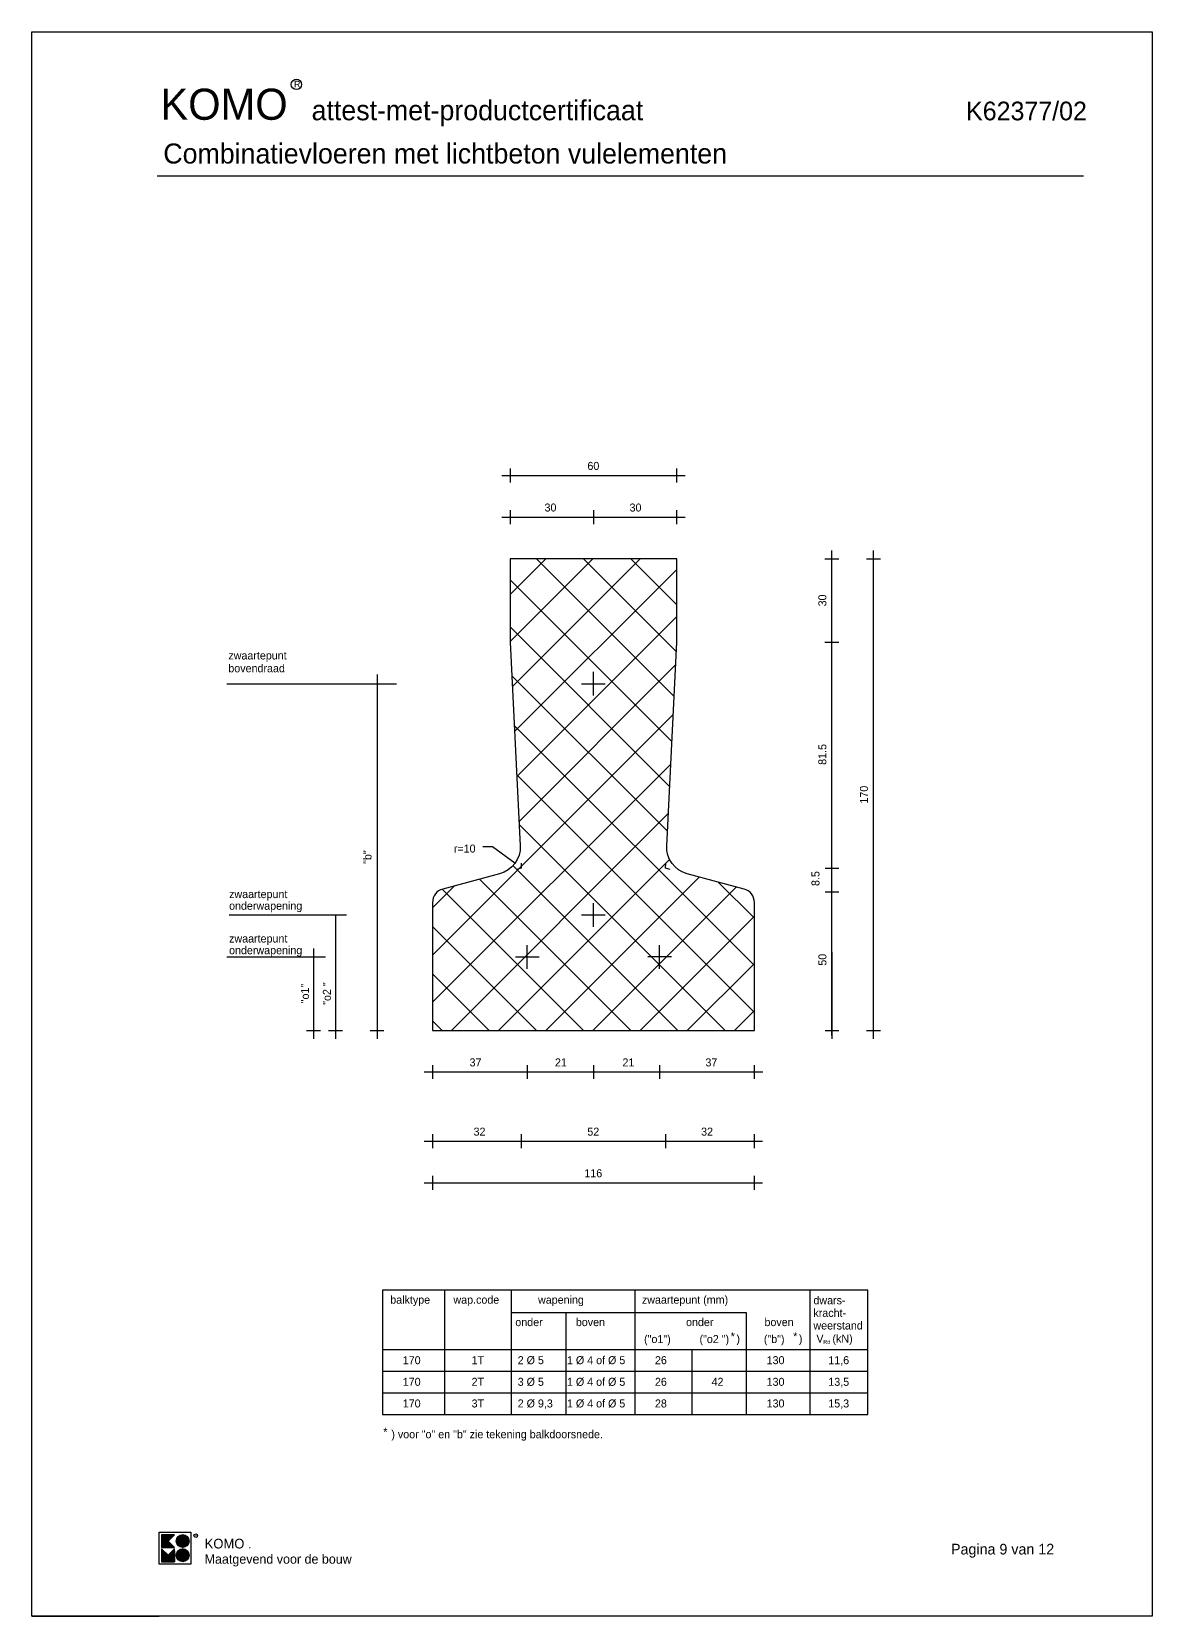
# Model space of a CAD drawing. Extents: x -4349 to 12451, y 1148 to 7088.
# Drawn here: x -4349 to -149, y 1148 to 7088 of the extents above; entities that cross this region are included whole.
import ezdxf
from ezdxf.enums import TextEntityAlignment as Align

# ---------------------------------------------------------------- set-up
doc = ezdxf.new("R2010")
doc.units = 0
doc.header["$LTSCALE"] = 5
doc.layers.get('0').update_dxf_attribs({"linetype": 'CONTINUOUS'})
for name, color, linetype in [('ANZ', 2, 'CONTINUOUS'), ('ARC', 1, 'CONTINUOUS'), ('KADER_COMBI_NIEUW$0$KOMO_L', 7, 'CONTINUOUS'), ('KADER_COMBI_NIEUW$0$TXT', 1, 'CONTINUOUS'), ('MTV', 1, 'CONTINUOUS'), ('TEXT', 1, 'CONTINUOUS'), ('TXT', 1, 'CONTINUOUS')]:
    doc.layers.add(name, color=color, linetype=linetype)
doc.styles.add('ISO', font='txt', dxfattribs={"height": 30})
doc.styles.add('KADER_COMBI_NIEUW$0$STYLE1', font='txt', dxfattribs={"height": 50})
doc.styles.add('KADER_COMBI_NIEUW$0$T25_VE', font='txt', dxfattribs={"height": 50})
doc.styles.add('STYLE1', font='txt', dxfattribs={"height": 50})

# ---------------------------------------------------------------- blocks, each defined once
blk = doc.blocks.new('*X5')
at = {"color": 0}
for p, q in [((-2556, 4801.4), (-2245.9, 5111.6)), ((-2556, 4978.2), (-2422.7, 5111.6)), ((-2547.9, 4632.8), (-2069.1, 5111.6)), ((-1942, 4595.8), (-2457.8, 5111.6)), ((-1933.8, 4764.3), (-2281, 5111.6)), ((-1932, 4939.3), (-2104.3, 5111.6)), ((-2539.6, 4464.3), (-1932, 5071.9)), ((-1950.3, 4427.3), (-2556, 5033)), ((-2531.3, 4295.8), (-1932, 4895.1)), ((-1958.6, 4258.8), (-2556, 4856.2)), ((-2523, 4127.3), (-1936.2, 4714.1)), ((-1966.8, 4090.3), (-2549.8, 4673.2)), ((-2847.2, 3626.3), (-1945.4, 4528.2)), ((-1640.8, 3587.5), (-2540.7, 4487.3)), ((-2847.2, 3449.6), (-1954.5, 4342.3)), ((-1640.8, 3410.7), (-2531.6, 4301.4)), ((-2776.5, 3343.6), (-1963.6, 4156.4)), ((-1750.5, 3343.6), (-2522.5, 4115.5)), ((-2599.7, 3343.6), (-1958.7, 3984.5)), ((-1927.3, 3343.6), (-2545.1, 3961.4)), ((-2847.2, 3803.1), (-2764.9, 3885.4)), ((-2280.8, 3343.6), (-2810.5, 3873.3)), ((-2104, 3343.6), (-2670.9, 3910.4)), ((-2422.9, 3343.6), (-1847.9, 3918.6)), ((-2246.1, 3343.6), (-1708.2, 3881.5)), ((-1640.8, 3764.2), (-1776.1, 3899.5)), ((-2069.4, 3343.6), (-1640.8, 3772.1)), ((-2457.6, 3343.6), (-2847.2, 3733.2)), ((-1892.6, 3343.6), (-1640.8, 3595.3)), ((-2634.4, 3343.6), (-2847.2, 3556.4)), ((-1715.8, 3343.6), (-1640.8, 3418.5)), ((-2811.1, 3343.6), (-2847.2, 3379.7))]:
    blk.add_line(p, q, dxfattribs=at)
blk = doc.blocks.new('*U68')
at = {"layer": 'KADER_COMBI_NIEUW$0$KOMO_L', "style": 'KADER_COMBI_NIEUW$0$STYLE1'}
blk.add_text('R', height=12.4, dxfattribs=at).set_placement((491.5, 2865.5))
blk = doc.blocks.new('*U69')
at = {"layer": 'KADER_COMBI_NIEUW$0$KOMO_L', "style": 'KADER_COMBI_NIEUW$0$STYLE1'}
blk.add_text('R', height=3.96, dxfattribs=at).set_placement((305.7, 149.4))
blk = doc.blocks.new('*U70')
at = {"layer": 'KADER_COMBI_NIEUW$0$KOMO_L', "style": 'KADER_COMBI_NIEUW$0$T25_VE'}
blk.add_text('KOMO .', height=18.23, dxfattribs=at).set_placement((324.1, 127.1))
blk = doc.blocks.new('*U71')
at = {"layer": 'KADER_COMBI_NIEUW$0$KOMO_L', "style": 'KADER_COMBI_NIEUW$0$STYLE1'}
blk.add_text('Maatgevend voor de bouw', height=17.495, dxfattribs=at).set_placement((324, 98.6))
blk = doc.blocks.new('*U72')
at = {"layer": 'KADER_COMBI_NIEUW$0$KOMO_L', "linetype": 'CONTINUOUS'}
for p, q in [((243.4, 153), (243.4, 141)), ((267.5, 153), (255.5, 141)), ((274.4, 149.5), (270.9, 141)), ((283, 153), (274.4, 149.5)), ((291.5, 149.5), (283, 153)), ((291.5, 149.5), (295, 141)), ((243.4, 141), (243.4, 128.9)), ((243.4, 126.5), (243.4, 123)), ((246.9, 123), (243.4, 126.5)), ((243.4, 123), (243.4, 114.5)), ((246.9, 123), (255.5, 114.5)), ((255.5, 141), (267.5, 128.9)), ((264, 123), (255.5, 114.5)), ((267.5, 126.5), (264, 123)), ((267.5, 123), (267.5, 126.5)), ((267.5, 123), (267.5, 114.5)), ((270.9, 141), (274.4, 132.4)), ((274.4, 123), (270.9, 114.5)), ((283, 128.9), (274.4, 132.4)), ((283, 126.5), (274.4, 123)), ((291.5, 132.4), (283, 128.9)), ((291.5, 123), (283, 126.5)), ((295, 141), (291.5, 132.4)), ((291.5, 123), (295, 114.5)), ((243.4, 114.5), (243.4, 102.4)), ((267.5, 114.5), (267.5, 102.4)), ((270.9, 114.5), (274.4, 105.9)), ((283, 102.4), (274.4, 105.9)), ((291.5, 105.9), (283, 102.4)), ((295, 114.5), (291.5, 105.9))]:
    blk.add_line(p, q, dxfattribs=at)
for points in [[(243.4, 153), (243.4, 141), (255.5, 141)], [(274.4, 149.5), (270.9, 141), (295, 141)], [(283, 153), (274.4, 149.5), (291.5, 149.5)], [(243.4, 141), (243.4, 128.9), (267.5, 128.9)], [(243.4, 126.5), (243.4, 123), (246.9, 123)], [(243.4, 123), (243.4, 114.5), (255.5, 114.5)], [(264, 123), (255.5, 114.5), (267.5, 114.5)], [(267.5, 126.5), (264, 123), (267.5, 123)], [(270.9, 141), (274.4, 132.4), (291.5, 132.4)], [(274.4, 123), (270.9, 114.5), (295, 114.5)], [(283, 126.5), (274.4, 123), (291.5, 123)], [(243.4, 114.5), (243.4, 102.4), (267.5, 102.4)], [(270.9, 114.5), (274.4, 105.9), (291.5, 105.9)]]:
    blk.add_solid(points, dxfattribs=at)
at = {"layer": 'KADER_COMBI_NIEUW$0$KOMO_L', "linetype": 'CONTINUOUS', "extrusion": (0, 0, -1)}
for points in [[(-243.4, 153), (-267.5, 153), (-255.5, 141)], [(-274.4, 149.5), (-291.5, 149.5), (-295, 141)], [(-243.4, 141), (-255.5, 141), (-267.5, 128.9)], [(-243.4, 123), (-246.9, 123), (-255.5, 114.5)], [(-264, 123), (-267.5, 123), (-267.5, 114.5)], [(-270.9, 141), (-295, 141), (-291.5, 132.4)], [(-274.4, 132.4), (-291.5, 132.4), (-283, 128.9)], [(-274.4, 123), (-291.5, 123), (-295, 114.5)], [(-243.4, 114.5), (-267.5, 114.5), (-267.5, 102.4)], [(-270.9, 114.5), (-295, 114.5), (-291.5, 105.9)], [(-274.4, 105.9), (-291.5, 105.9), (-283, 102.4)]]:
    blk.add_solid(points, dxfattribs=at)
blk = doc.blocks.new('KADER_COMBI_NIEUW')
at = {"layer": 'KADER_COMBI_NIEUW$0$KOMO_L'}
for p, q in [((0, 2970), (235, 2970)), ((2100, 2970), (2100, 2700)), ((0, 0), (239, 0))]:
    blk.add_line(p, q, dxfattribs=at)
for points in [[(0, 0), (0, 2970), (2100, 2970), (2100, 0)], [(239, 157.4), (298.4, 157.4), (298.4, 98), (239, 98)]]:
    blk.add_lwpolyline(points, close=True, dxfattribs=at)
for points in [[(267.5, 153), (243.4, 153), (243.4, 128.9), (267.5, 128.9)], [(267.5, 153), (255.5, 141), (267.5, 128.9), (255.5, 141)], [(243.4, 126.5), (255.5, 114.5), (267.5, 126.5), (255.5, 114.5)], [(243.4, 126.5), (243.4, 102.4), (267.5, 102.4), (267.5, 126.5)]]:
    blk.add_lwpolyline(points, dxfattribs=at)
for centre, radius in [((496, 2871.2), 9.74), ((283, 141), 12), ((307.5, 151.2), 3.43), ((283, 114.5), 12)]:
    blk.add_circle(centre, radius, dxfattribs=at)
at = {"layer": 'KADER_COMBI_NIEUW$0$TXT', "color": 1, "linetype": 'CONTINUOUS'}
blk.add_line((235, 2700), (1971, 2700), dxfattribs=at)
for name in ['*U68', '*U69', '*U70', '*U71']:
    blk.add_blockref(name, (0, 0))
at = {"layer": 'KADER_COMBI_NIEUW$0$KOMO_L', "linetype": 'CONTINUOUS'}
blk.add_blockref('*U72', (0, 0), dxfattribs=at)
at = {"layer": 'KADER_COMBI_NIEUW$0$KOMO_L', "color": 4, "style": 'KADER_COMBI_NIEUW$0$STYLE1'}
for s, height, p in [('KOMO ', 58.36, (241.2, 2804.9)), ('attest-met-productcertificaat', 37.5, (524.5, 2804)), ('Combinatievloeren met lichtbeton vulelementen', 37.5, (246.6, 2722.9))]:
    blk.add_text(s, height=height, dxfattribs=at).set_placement(p)
at = {"layer": 'KADER_COMBI_NIEUW$0$TXT', "color": 4, "style": 'KADER_COMBI_NIEUW$0$STYLE1'}
blk.add_text('K62377/02', height=35, dxfattribs=at).set_placement((1751, 2803.9))
blk = doc.blocks.new('*U67')
at = {"layer": 'TXT', "style": 'STYLE1'}
blk.add_text('Pagina 9 van 12', height=40, dxfattribs=at).set_placement((-903.8, 1379.4))

msp = doc.modelspace()

# ---------------------------------------------------------------- linework, layer by layer
at = {"layer": 'ANZ', "color": 3}
for p, q in [((-2288.9, 4643.6), (-2199.8, 4643.6)), ((-2244.3, 4599), (-2244.3, 4688.1)), ((-2244, 3732.2), (-2244, 3821.3)), ((-2288.6, 3776.8), (-2199.5, 3776.8)), ((-2492.2, 3574.6), (-2492.2, 3663.7)), ((-1995.9, 3574.6), (-1995.9, 3663.7)), ((-2536.7, 3619.2), (-2447.6, 3619.2)), ((-1951.3, 3619.2), (-2040.5, 3619.2))]:
    msp.add_line(p, q, dxfattribs=at)
msp.add_lwpolyline([(-1640.8, 3343.6), (-1640.8, 3823.6, 0.340059), (-1679.5, 3873.8), (-1892.3, 3930.4, -0.353795), (-1969.5, 4036), (-1932, 4799.6), (-1932, 5111.6), (-2556, 5111.6), (-2556, 4799.6), (-2518.6, 4036, -0.353795), (-2595.7, 3930.4), (-2808.6, 3873.8, 0.340059), (-2847.2, 3823.6), (-2847.2, 3343.6)], format="xyb", close=True, dxfattribs=at)
at = {"layer": 'MTV', "color": 1}
for p, q in [((-2587.2, 5424.1), (-1900.8, 5424.1)), ((-2556.3, 5450.1), (-2556.3, 5398.1)), ((-1932.3, 5450.1), (-1932.3, 5398.1)), ((-2556.3, 5294.1), (-2556.3, 5242.1)), ((-2244.3, 5294.1), (-2244.3, 5242.1)), ((-1932.3, 5294.1), (-1932.3, 5242.1)), ((-2587.2, 5268.1), (-1900.8, 5268.1)), ((-1376.3, 5111.6), (-1324.3, 5111.6)), ((-1350.3, 3325.4), (-1350.3, 5142.8)), ((-1220.3, 5111.6), (-1168.3, 5111.6)), ((-1194.3, 3312.4), (-1194.3, 5142.8)), ((-1376.3, 4799.6), (-1324.3, 4799.6)), ((-3617.9, 4643.6), (-2982.7, 4643.6)), ((-3055.2, 4678.4), (-3055.2, 3312.4)), ((-2514.4, 3952), (-2532.1, 3947.3)), ((-2515.3, 3970.2), (-2514.4, 3952)), ((-1973.6, 3952), (-1972.7, 3970.2)), ((-1956, 3947.3), (-1973.6, 3952)), ((-1376.1, 3952), (-1324.1, 3952)), ((-1376.1, 3863.6), (-1324.1, 3863.6)), ((-3609.7, 3776.8), (-3169.3, 3776.8)), ((-3211, 3776.8), (-3211, 3312.4)), ((-3293.1, 3651.3), (-3293.1, 3312.4)), ((-1350.1, 3637.4), (-1350.1, 3312.4)), ((-3617.9, 3619.2), (-3248, 3619.2)), ((-3319.1, 3343.6), (-3267.1, 3343.6)), ((-3237, 3343.6), (-3185, 3343.6)), ((-3081.2, 3343.6), (-3029.2, 3343.6)), ((-1376.1, 3343.6), (-1324.1, 3343.6)), ((-1220.3, 3343.6), (-1168.3, 3343.6)), ((-2847.5, 3214.1), (-2847.5, 3162.1)), ((-2492.2, 3214.1), (-2492.2, 3162.1)), ((-2244, 3214.1), (-2244, 3162.1)), ((-1995.9, 3214.1), (-1995.9, 3162.1)), ((-1641.1, 3214.1), (-1641.1, 3162.1)), ((-2878.4, 3188.1), (-1609.6, 3188.1)), ((-2878.7, 2928.6), (-1609.9, 2928.6)), ((-2847.8, 2954.6), (-2847.8, 2902.6)), ((-2515, 2954.6), (-2515, 2902.6)), ((-1974.2, 2954.6), (-1974.2, 2902.6)), ((-1641.4, 2954.6), (-1641.4, 2902.6)), ((-2847.8, 2798.6), (-2847.8, 2746.6)), ((-1641.4, 2798.6), (-1641.4, 2746.6)), ((-2878.7, 2772.6), (-1609.9, 2772.6))]:
    msp.add_line(p, q, dxfattribs=at)
at = {"layer": 'MTV'}
for p, q in [((-2622.5, 4032.2), (-2658.9, 4032.2)), ((-2539, 3970.2), (-2622.5, 4032.2))]:
    msp.add_line(p, q, dxfattribs=at)
at = {"layer": 'TEXT', "color": 2}
for p, q in [((-1215.8, 2370), (-3034.1, 2370)), ((-3034.1, 2370), (-3034.1, 1904)), ((-2802, 2370), (-2802, 1904)), ((-2552.9, 2370), (-2552.9, 1904)), ((-2088.7, 2370), (-2088.7, 1904)), ((-1432.8, 2370), (-1432.8, 1904)), ((-1215.8, 1904), (-1215.8, 2370)), ((-2552.9, 2287), (-1671.6, 2287)), ((-2347.2, 2287), (-2347.2, 1904)), ((-1671.6, 2287), (-1671.6, 1904)), ((-3034.1, 2147.4), (-1215.8, 2147.4)), ((-1875.2, 2147.4), (-1875.2, 1904)), ((-3034.1, 2066.3), (-1215.8, 2066.3)), ((-3034.1, 1985.1), (-1215.8, 1985.1)), ((-3034.1, 1904), (-1215.8, 1904))]:
    msp.add_line(p, q, dxfattribs=at)

# ---------------------------------------------------------------- block references
msp.add_blockref('*U67', (0, 0))
at = {"layer": 'ARC', "xscale": 2, "yscale": 2, "zscale": 2}
msp.add_blockref('KADER_COMBI_NIEUW', (-4349.4, 1147.6), dxfattribs=at)
at = {"layer": 'ARC', "linetype": 'CONTINUOUS'}
msp.add_blockref('*X5', (0, 0), dxfattribs=at)

# ---------------------------------------------------------------- texts
at = {"layer": 'MTV', "color": 1, "style": 'ISO'}
for s, p in [('60', (-2244.3, 5444.9)), ('30', (-2405, 5288.9)), ('30', (-2086.3, 5288.9)), ('37', (-2686, 3208.9)), ('21', (-2366.1, 3208.9)), ('21', (-2113, 3208.9)), ('37', (-1802, 3208.9)), ('32', (-2671, 2949.4)), ('52', (-2244.6, 2949.4)), ('32', (-1818.2, 2949.4)), ('116', (-2244.6, 2793.4))]:
    msp.add_text(s, height=30, dxfattribs=at).set_placement(p, align=Align.CENTER)
for s, p in [('30', (-1371.1, 4955.6)), ('81.5', (-1371.1, 4378.4)), ('170', (-1215.1, 4227.6)), ('"b"', (-3076, 3993.6)), ('8.5', (-1396.9, 3913)), ('50', (-1370.9, 3608.8)), ('"o1"', (-3310.3, 3482)), ('"o2 "', (-3228.2, 3482))]:
    msp.add_text(s, height=30, rotation=90, dxfattribs=at).set_placement(p, align=Align.CENTER)
for s, p in [('zwaartepunt', (-3612.4, 4734.4)), ('bovendraad', (-3612.4, 4686.4)), ('r=10', (-2767.3, 4010.5)), ('zwaartepunt', (-3609.7, 3839.8)), ('onderwapening', (-3609.7, 3796.1)), ('zwaartepunt', (-3609.7, 3673.3)), ('onderwapening', (-3609.7, 3629.5))]:
    msp.add_text(s, height=30, dxfattribs=at).set_placement(p)
at = {"layer": 'TEXT', "color": 1, "style": 'ISO'}
for s, height, p in [('balktype ', 30, (-3005.5, 2319.4)), ('wap.code', 30, (-2768.8, 2319.4)), ('wapening', 30, (-2451.7, 2319.4)), ('zwaartepunt (mm)', 30, (-2062.4, 2319.4)), ('dwars-', 30, (-1419.6, 2317.2)), ('onder', 30, (-2536.8, 2235.4)), ('boven', 30, (-2310, 2235.4)), ('onder', 30, (-1897, 2235.4)), ('boven', 30, (-1603.1, 2235.4)), ('kracht-', 30, (-1419.6, 2269.9)), ('("o1")', 30, (-2054.2, 2171.9)), ('("o2 ")', 30, (-1846.5, 2171.9)), ('*', 30, (-1729.6, 2182.3)), (')', 30, (-1708.3, 2173.2)), ('("b")', 30, (-1605.4, 2171.9)), ('*', 30, (-1495.4, 2182.3)), (')', 30, (-1474.1, 2173.2)), ('weerstand', 30, (-1419.6, 2222.7)), ('V   (kN)', 30, (-1408.4, 2173.6)), ('Rd', 15, (-1382.5, 2168.7)), ('170', 30, (-2958.7, 2092.7)), ('1T', 30, (-2700.7, 2092.7)), ('2 %%C 5', 30, (-2527.9, 2092.7)), ('1 %%C 4 of %%C 5', 30, (-2343.2, 2092.7)), ('26', 30, (-2013.5, 2092.7)), ('130', 30, (-1594.9, 2092.7)), ('11,6', 30, (-1363.8, 2092.7)), ('170', 30, (-2958.7, 2011.6)), ('2T', 30, (-2700.7, 2011.6)), ('3 %%C 5', 30, (-2527.9, 2011.6)), ('1 %%C 4 of %%C 5', 30, (-2343.2, 2011.6)), ('26 ', 30, (-2013.5, 2011.6)), ('42', 30, (-1801.3, 2011.6)), ('130', 30, (-1594.9, 2011.6)), ('13,5', 30, (-1363.8, 2011.6)), ('170', 30, (-2958.7, 1930.5)), ('3T', 30, (-2700.7, 1930.5)), ('2 %%C 9,3', 30, (-2527.9, 1930.5)), ('1 %%C 4 of %%C 5', 30, (-2343.2, 1930.5)), ('28', 30, (-2013.5, 1930.5)), ('130', 30, (-1594.9, 1930.5)), ('15,3', 30, (-1363.8, 1930.5)), ('*', 30, (-3031.8, 1824.2)), (') voor "o" en "b" zie tekening balkdoorsnede.', 30, (-3001.4, 1815.1))]:
    msp.add_text(s, height=height, dxfattribs=at).set_placement(p)

doc.saveas('drawing.dxf')
